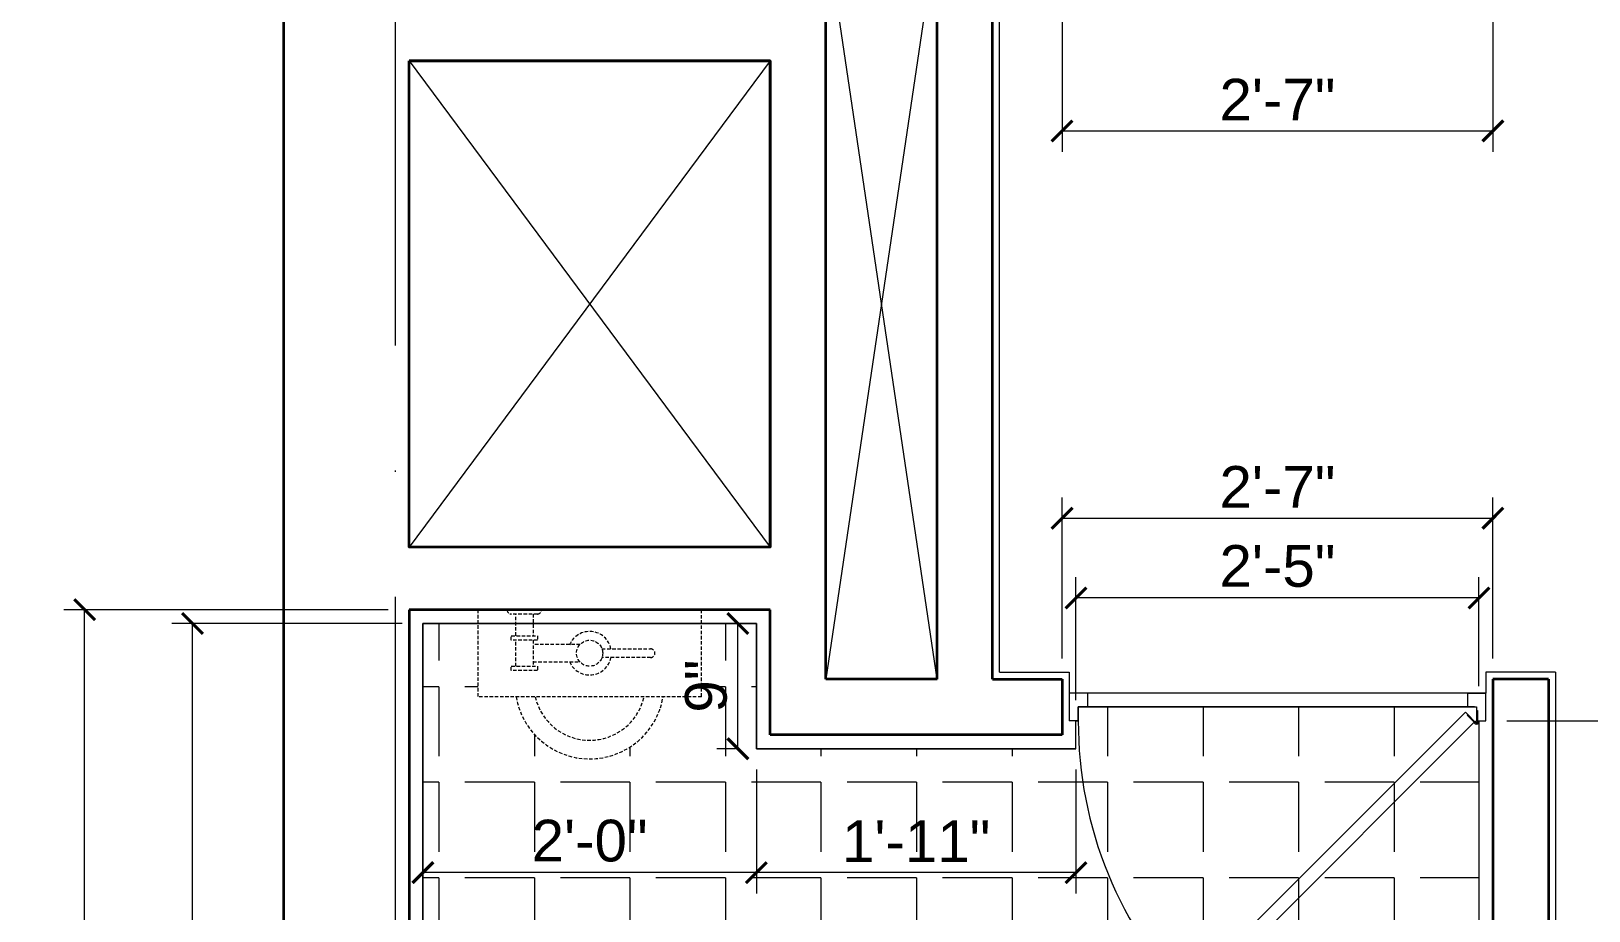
# Model space of a CAD drawing. Header units: inches. Extents: x 10755 to 33653, y -10992 to 10708.
# Drawn here: x 20493.6 to 20605.7, y 4379.6 to 4442.9 of the extents above; entities that cross this region are included whole.
import ezdxf

# ---------------------------------------------------------------- set-up
doc = ezdxf.new("R2010")
doc.units = ezdxf.units.IN
doc.header["$MEASUREMENT"] = 0
doc.linetypes.add('ACAD_ISO10W100', pattern=[18, 12, -3, 0, -3])
doc.linetypes.add('HIDDEN', pattern=[0.375, 0.25, -0.125])
for name, color, linetype, lineweight in [('beam in plan', 241, 'HIDDEN', 20), ('centerline', 9, 'ACAD_ISO10W100', 5), ('Dimention', 4, 'Continuous', 15), ('hatch', 33, 'Continuous', 5), ('hatch 2', 8, 'Continuous', 13), ('PLASTER', 50, 'Continuous', 9), ('PUERTAS', 7, 'Continuous', 0), ('wall', 1, 'Continuous', 35)]:
    doc.layers.add(name, color=color, linetype=linetype, lineweight=lineweight)
doc.styles.add('ATTR', font='romans.shx', dxfattribs={"width": 0.8, "height": 0.7})
doc.styles.get("Standard").update_dxf_attribs({"font": 'arial.ttf'})
doc.dimstyles.new('s3', dxfattribs={"dimscale": 3, "dimtxt": 1, "dimasz": 0.5, "dimexe": 0.5, "dimexo": 0.5, "dimgap": 0.25, "dimtad": 1, "dimzin": 3, "dimdsep": 46, "dimlunit": 4, "dimtxsty": 'Standard', "dimblk": 'ARCHTICK', "dimcen": 0, "dimclrd": 256, "dimclre": 256, "dimclrt": 6, "dimadec": 0, "dimazin": 0, "dimtfac": 0.5, "dimtix": 1, "dimtmove": 1, "dimatfit": 3, "dimfxl": 0.5, "dimfrac": 1, "dimtolj": 1, "dimtzin": 0, "dimarcsym": 1})

# ---------------------------------------------------------------- blocks, each defined once
blk = doc.blocks.new('2ft6in')
at = {"layer": 'PUERTAS', "color": 2}
for p, q in [((0.8382739571970887, 2.098696305183694), (21.02350648355787, 22.28325227598543)), ((21.70704303888488, 21.59971572085487), (1.474670060357312, 1.368019297719002)), ((18.32758337960695, 21.75791146312258), (18.31359909029561, 21.77189575222292)), ((21.70704303888488, 21.59971572085487), (21.02350648355787, 22.28325227598543)), ((21.18170222543995, 18.90379261710041), (21.19568651512964, 18.8898083279928)), ((0, 2.000000000181899), (0, 0)), ((0.5999999998311978, 2.000000000181899), (0, 2.000000000181899)), ((0.5999999998311978, 1.262818769129808), (0.5999999998311978, 2.036860984335362)), ((0.6666666669188999, 1.262818769129808), (0.5999999998311978, 1.262818769129808)), ((0.6666666669188999, 1.262818769129808), (0.6666666669188999, 2.007517386417021)), ((0.6666666669188999, 0.9999999998981366), (0.6666666669188999, 1.262818769129808)), ((1.312399352464126, 1.530290005626739), (0.785817910276819, 2.05687144780677)), ((1.359539804601809, 1.577430457567971), (0.8122093053243589, 2.124760956830869)), ((1.359539804601809, 1.577430457567971), (1.312399352464126, 1.530290005626739)), ((1.474670060357312, 1.368019297719002), (1.312399352464126, 1.530290005626739)), ((29.33333333366318, 0.9999999998981366), (29.33333333366318, 2.000000000181899)), ((29.33333333366318, 2.000000000181899), (30, 2.000000000181899)), ((30, 0), (30, 2.000000000181899)), ((1.333333333255723, 0), (0, 0)), ((1.333333333255723, 0.9999999998981366), (0.6666666669188999, 0.9999999998981366)), ((1.333333333255723, 0), (1.333333333255723, 0.9999999998981366)), ((28.6666666669189, 0), (28.6666666669189, 0.9999999998981366)), ((28.6666666669189, 0.9999999998981366), (29.33333333366318, 0.9999999998981366)), ((28.6666666669189, 0), (30, 0))]:
    blk.add_line(p, q, dxfattribs=at)
at = {"layer": 'PUERTAS', "color": 8}
for p, q in [((18.80624500781414, 20.78187410917599), (18.03834865038516, 21.40201135437383)), ((18.85813292232342, 20.82566205140756), (18.07575312908739, 21.45749582019198)), ((18.95041897482588, 20.9179481033425), (18.19801871967502, 21.57976141037943)), ((18.43777046614559, 21.89606712845125), (18.31359909029561, 21.77189575222292)), ((19.0660623946751, 21.03359152357734), (18.33844149246579, 21.72018418336665)), ((18.43777046614559, 21.89606712845125), (18.56194184237393, 22.02023850428668)), ((18.57592613148154, 22.00625421517907), (18.56194184237393, 22.02023850428668)), ((19.29730264257523, 21.26483177109185), (18.61365341179771, 21.99539610272041)), ((19.41588949144352, 21.38341861975641), (18.75407618461759, 22.13581887570763)), ((19.50817554377136, 21.47570467208425), (18.87634177459404, 22.25808446550218)), ((19.55196348542813, 21.52759258737933), (18.93182624061592, 22.29548894418986)), ((19.53116815633257, 21.20799888542388), (19.43804604880279, 21.30112099296821)), ((20.06677259269054, 21.42262550058513), (19.63939511936042, 21.14656192144321)), ((18.91121209459379, 20.26706500189903), (19.18727567314636, 20.69444247522188)), ((19.12583870976232, 20.80266943824245), (19.03271660240716, 20.89579154578678)), ((19.14612290635705, 20.82295363524463), (19.05300079882727, 20.91607574239606)), ((19.08903644920792, 20.44488935670233), (19.25078554687207, 20.75795234915131)), ((19.18871973335627, 20.86555046243302), (19.09559762579738, 20.95867256918427)), ((19.25464351239498, 20.93147424128256), (19.16152140483609, 21.02459634843399)), ((19.2765418641211, 20.63239477142633), (19.32034397334792, 20.82751077561261)), ((19.40236335369991, 21.07919408239104), (19.30924124617013, 21.17231618993537)), ((19.46828713273862, 21.14511786163348), (19.37516502520884, 21.23823996877763)), ((19.4262437542493, 20.78209666175826), (19.39595102271414, 20.90311782478966)), ((19.51088395994157, 21.18771468842169), (19.41776185238268, 21.28083679596602)), ((19.55174093283131, 20.90759384033299), (19.43071977020008, 20.93788657187542)), ((19.70144282295951, 21.05729573066492), (19.50632681898423, 21.01349362144538)), ((19.88894823807641, 21.24480114538892), (19.57588524543098, 21.08305204751377)), ((20.48108649297501, 20.27765206085314), (20.43728438415565, 20.08253605666687)), ((20.66859190788819, 20.46515747557714), (20.50684281042777, 20.15209448312817)), ((20.84641626288067, 20.64298183038045), (20.57035268394975, 20.2156043570576)), ((19.69085576440557, 19.48742133169435), (20.11823323773569, 19.76348491083627)), ((19.86868011939805, 19.66524568689056), (20.1817431114614, 19.8269947847657)), ((20.05618553434033, 19.85275110161456), (20.25130153793725, 19.896553211227)), ((20.20566487207543, 19.38245424490015), (20.82580211688764, 18.61455788808962)), ((20.20588742467226, 20.00245299194648), (20.32690858730348, 19.97216026040405)), ((20.22646020114189, 19.7020479476414), (20.31958230808959, 19.60892584009707)), ((20.246744397562, 19.72233214385778), (20.33986650509178, 19.62921003631345)), ((20.2494528137322, 19.43434216019523), (20.88128658229834, 18.65196236678457)), ((20.28934122473584, 19.764928970646), (20.38246333209099, 19.67180686350184)), ((20.33138460264308, 20.12795017052122), (20.36167733478942, 20.00692900748982)), ((20.34173886606004, 19.52662821252306), (21.00355217288597, 18.77422795696475)), ((20.35526500380365, 19.83085275028134), (20.4483871111297, 19.73773064273701)), ((20.45738228588016, 19.64227163235773), (21.14397494550212, 18.91465072956635)), ((20.50298484507948, 19.97857259099692), (20.59610695205629, 19.88545048385276)), ((20.5689086241473, 20.04449636984646), (20.662030731095, 19.9513742630952)), ((20.61150545114651, 20.08709319703485), (20.70462755809422, 19.99397108988342)), ((20.63178964753752, 20.10737739403703), (20.7249117550964, 20.0142552864927)), ((20.68862253378029, 19.87351188027242), (21.41918686503777, 19.18986264891282)), ((20.8072093820665, 19.99209872893698), (21.55960963782854, 19.33028542230022)), ((20.89949543459807, 20.08438478087191), (21.68187522780499, 19.4525510124804)), ((20.9513833494857, 20.12817272310349), (21.71927970688557, 19.50803547829855)), ((21.31985789077589, 19.01397970382823), (21.44402926700423, 19.13815108005656)), ((21.43004497748916, 19.15213536915689), (21.44402926700423, 19.13815108005656)), ((21.31985789077589, 19.01397970382823), (21.19568651512964, 18.8898083279928)), ((0, 0), (30, 0))]:
    blk.add_line(p, q, dxfattribs=at)
at = {"layer": 'PUERTAS', "color": 1}
for p, q in [((18.05706793055288, 21.43881062164292), (18.47604745192803, 21.85779014284344)), ((18.74038527513039, 20.79221529384813), (18.06232278764946, 21.33980456041172)), ((18.08398345616297, 21.51431153987505), (18.45175475583528, 21.88208283895074)), ((18.10827615225571, 21.49001884376776), (18.08398345616297, 21.51431153987505)), ((18.81952605492552, 22.2498541384266), (18.45175475583528, 21.88208283895074)), ((18.89502697312855, 22.27676966404397), (18.47604745192803, 21.85779014284344)), ((18.84381875142572, 22.2255614423193), (18.81952605492552, 22.2498541384266)), ((19.54162230074871, 21.59345231946645), (18.99403303416329, 22.27151480693283)), ((19.53689714398934, 21.50442627230223), (19.18315423303284, 21.15068336174591)), ((19.45067418774124, 21.31374913130276), (19.23538132561953, 21.09845626918104)), ((19.53826763897086, 21.2150983680549), (19.44514553202316, 21.30822047559923)), ((19.44558754729223, 21.41311667580885), (19.45067418774124, 21.40803003557812)), ((20.12170753403916, 21.49083049691399), (19.73673045492615, 21.23541460421256)), ((20.22319829370826, 21.48362064112007), (20.21598843831453, 21.49083049691399)), ((18.82941132228007, 20.79694045118958), (19.18315423303284, 21.15068336174591)), ((18.84300709806848, 20.21213006055768), (19.09842299038428, 20.59710713966342)), ((18.92072091935552, 20.88825004768296), (18.92580755980453, 20.88316340745951)), ((19.02008846387616, 20.88316340745951), (19.23538132561953, 21.09845626918104)), ((19.11873922674567, 20.79556995561143), (19.02561711976887, 20.88869206315576)), ((19.09842299038428, 20.59710713966342), (19.10394538153196, 20.60262953081838)), ((19.10495104116853, 20.69613959335402), (19.10806644175318, 20.69239276790177)), ((19.10907210176811, 20.78590283044468), (19.32850343314931, 21.00533416163671)), ((19.54793476435589, 21.22476549322892), (19.32850343314931, 21.00533416163671)), ((19.63769800122827, 21.22888655342831), (19.64144482687698, 21.22577115285094)), ((19.73673045492615, 21.23541460421256), (19.73120806377847, 21.22989221345051)), ((20.65267731592758, 20.21390723892546), (20.64956191534293, 20.21765406477061)), ((20.65920536671183, 20.31293969261606), (20.65368297597161, 20.3074173014611)), ((20.91462125940598, 20.69791677172179), (20.65920536671183, 20.31293969261606)), ((20.90741140380851, 20.79940753139817), (20.91462125940598, 20.79219767599716)), ((18.85021695366595, 20.1106393008813), (18.84300709806848, 20.11784915628232)), ((19.53443006318412, 19.42642619116668), (19.54163991918904, 19.41921633537277)), ((19.63592082326068, 19.41921633537277), (20.02089790257742, 19.67463222806691)), ((20.02089790257742, 19.67463222806691), (20.02642029314302, 19.68015461922914)), ((20.11993035566411, 19.68116027885117), (20.11618353001541, 19.68427567942854)), ((20.2096935925656, 19.68528133905056), (20.42912492435426, 19.90471267064277)), ((20.21600605675485, 19.3165945128203), (20.76359532293282, 18.63853202534665)), ((20.21936071792152, 19.69494846422458), (20.3124828254804, 19.60182635707315)), ((20.22073121351423, 19.40562055997725), (20.57447412385955, 19.75936347092647)), ((20.30695416976232, 19.59629770097672), (20.52224703188404, 19.81159056309843)), ((20.31204081018222, 19.49693015647063), (20.30695416976232, 19.50201679709426)), ((20.64855625573546, 20.12414400222769), (20.42912492435426, 19.90471267064277)), ((20.7375398935983, 20.02688342481997), (20.52224703188404, 19.81159056309843)), ((20.92821703481604, 20.11310638108989), (20.57447412385955, 19.75936347092647)), ((20.63888913037954, 20.11447687666805), (20.73201123770559, 20.02135476912372)), ((20.83690743811894, 20.02179678498942), (20.83182079769904, 20.02688342481997)), ((21.01724308179109, 20.11783153843135), (21.69530556924292, 19.57024227186776)), ((21.70056042636861, 19.47123621102946), (21.28158090513898, 19.05225668943604)), ((21.67364490072941, 19.39573529240442), (21.30587360166828, 19.02796399332874)), ((21.64935220463667, 19.42002798851172), (21.67364490072941, 19.39573529240442)), ((20.86260138376383, 18.63327716823551), (21.28158090513898, 19.05225668943604)), ((20.91380960587412, 18.68448538996017), (20.93810230217059, 18.66019269385288)), ((20.93810230217059, 18.66019269385288), (21.30587360166828, 19.02796399332874))]:
    blk.add_line(p, q, dxfattribs=at)
at = {"layer": 'PUERTAS', "color": 2}
for radius in [0.1293466780470952, 0.06268001137998874]:
    blk.add_circle((0.683333333407063, 2.135785798513098), radius, dxfattribs=at)
at = {"layer": 'PUERTAS', "color": 8}
blk.add_arc((0.683333333407063, 2.135785798513098), 28.65032177470216, 359.7284504388661, 90.03333050544015, dxfattribs=at)
at = {"layer": 'PUERTAS', "color": 1}
for centre, start, end in [((18.94216742526623, 22.22962921210274), 38.92362674490477, 135.0000000005896), ((19.40353373560356, 21.36088958324399), 315.0000000005895, 44.99999999941044), ((19.48975669185165, 21.55156672463636), 315.0000000005895, 38.92362674490477), ((20.16884798617684, 21.44369004496548), 44.99999999941044, 135.0000000005896), ((18.78227087014238, 20.84408090313809), 231.0763732541847, 315.0000000005895), ((18.89014755020617, 20.16498960861645), 135.0000000005896, 224.9999999994105), ((18.97294801173848, 20.93030385939346), 224.9999999994105, 315.0000000005895), ((19.15621255390579, 20.73876237810327), 135.0000000005896, 219.7427545827537), ((19.05680492939427, 20.64976998315251), 315.0000000005895, 39.74275458275378), ((19.59507521649357, 21.17762504128768), 50.2572454163386, 135.0000000005896), ((19.68406761164078, 21.27703266578465), 230.2572454163386, 315.0000000005895), ((20.70082342810929, 20.26027684951987), 135.0000000005896, 219.7427545827537), ((20.60141580359777, 20.1712844541762), 315.0000000005895, 39.74275458275378), ((20.86748080726829, 20.74505722366303), 315.0000000005895, 44.99999999941044), ((19.58878037132672, 19.466356787314), 224.9999999994105, 315.0000000005895), ((20.0735607452807, 19.63301416728791), 50.2572454163386, 135.0000000005896), ((20.16255314042792, 19.73242179099179), 230.2572454163386, 315.0000000005895), ((20.26787166565191, 19.35848010764312), 135.0000000005896, 218.9236267449048), ((20.35409462172538, 19.54915724903549), 135.0000000005896, 224.9999999994105), ((20.78468034556136, 19.97974297288602), 44.99999999941044, 135.0000000005896), ((20.97535748675, 20.06596592914138), 51.07637325418466, 135.0000000005896), ((21.65341997423093, 19.5183766629707), 315.0000000005895, 51.07637325418466), ((20.81546093162615, 18.68041762017674), 218.9236267449048, 315.0000000005895)]:
    blk.add_arc(centre, 0.06666666666710647, start, end, dxfattribs=at)
blk = doc.blocks.new('_ArchTick')
at = {"color": 0, "const_width": 0.15}
blk.add_lwpolyline([(-0.5, -0.5), (0.5, 0.5)], dxfattribs=at)
blk = doc.blocks.new('*D1948')
at = {"layer": 'Defpoints', "color": 0, "transparency": 16777216}
for p in [(6720.551281393722, 6780.825515271751), (6751.551281384001, 6780.824966277753), (6751.551281384001, 6766.273733957962)]:
    blk.add_point(p, dxfattribs=at)
at = {"layer": 'Dimention', "lineweight": -2, "transparency": 16777216}
for p, q in [((6720.551281393722, 6779.325515271751), (6720.551281393722, 6764.773733957962)), ((6751.551281384001, 6779.324966277753), (6751.551281384001, 6764.773733957962)), ((6720.551281393722, 6766.273733957962), (6751.551281384001, 6766.273733957962))]:
    blk.add_line(p, q, dxfattribs=at)
at = {"layer": 'Dimention', "lineweight": -2, "transparency": 16777216, "xscale": 1.5, "yscale": 1.5, "zscale": 1.5, "rotation": 180}
blk.add_blockref('_ArchTick', (6720.551281393722, 6766.273733957962), dxfattribs=at)
at = {"layer": 'Dimention', "lineweight": -2, "transparency": 16777216, "xscale": 1.5, "yscale": 1.5, "zscale": 1.5}
blk.add_blockref('_ArchTick', (6751.551281384001, 6766.273733957962), dxfattribs=at)
at = {"layer": 'Dimention', "color": 6, "transparency": 16777216, "insert": (6736.051281388862, 6768.529873112123), "char_height": 3, "attachment_point": 5}
blk.add_mtext('\\A1;2\'-7"', dxfattribs=at)
blk = doc.blocks.new('*D1952')
at = {"layer": 'Defpoints', "color": 0, "transparency": 16777216}
for p in [(6721.551281393723, 6732.67870726028), (6750.551314011523, 6724.833147242954), (6721.551281393723, 6723.833145977935)]:
    blk.add_point(p, dxfattribs=at)
at = {"layer": 'Dimention', "lineweight": -2, "transparency": 16777216}
for p, q in [((6721.551281393723, 6725.333145977935), (6721.551281393723, 6734.17870726028)), ((6750.551314011523, 6726.333147242954), (6750.551314011523, 6734.17870726028)), ((6750.551314011523, 6732.67870726028), (6721.551281393723, 6732.67870726028))]:
    blk.add_line(p, q, dxfattribs=at)
at = {"layer": 'Dimention', "lineweight": -2, "transparency": 16777216, "xscale": 1.5, "yscale": 1.5, "zscale": 1.5, "rotation": 180}
blk.add_blockref('_ArchTick', (6721.551281393723, 6732.67870726028), dxfattribs=at)
at = {"layer": 'Dimention', "lineweight": -2, "transparency": 16777216, "xscale": 1.5, "yscale": 1.5, "zscale": 1.5}
blk.add_blockref('_ArchTick', (6750.551314011523, 6732.67870726028), dxfattribs=at)
at = {"layer": 'Dimention', "color": 6, "transparency": 16777216, "insert": (6736.051297702623, 6734.960426223445), "char_height": 3, "attachment_point": 5}
blk.add_mtext('\\A1;2\'-5"', dxfattribs=at)
blk = doc.blocks.new('*D1956')
at = {"layer": 'Defpoints', "color": 0, "transparency": 16777216}
for p in [(6650.208450588572, 6731.833145978049), (6673.552520938929, 6731.833145978049), (6673.552520938929, 6650.834378499315)]:
    blk.add_point(p, dxfattribs=at)
at = {"layer": 'Dimention', "lineweight": -2, "transparency": 16777216}
for p, q in [((6672.052520938929, 6731.833145978049), (6648.708450588572, 6731.833145978049)), ((6650.208450588572, 6650.834378499315), (6650.208450588572, 6731.833145978049)), ((6672.052520938929, 6650.834378499315), (6648.708450588572, 6650.834378499315))]:
    blk.add_line(p, q, dxfattribs=at)
at = {"layer": 'Dimention', "lineweight": -2, "transparency": 16777216, "xscale": 1.5, "yscale": 1.5, "zscale": 1.5}
for p, rotation in [((6650.208450588572, 6731.833145978049), 90), ((6650.208450588572, 6650.834378499315), 270)]:
    blk.add_blockref('_ArchTick', p, dxfattribs=dict(at, rotation=rotation))
at = {"layer": 'Dimention', "color": 6, "transparency": 16777216, "insert": (6647.926731625405, 6691.333762238684), "char_height": 3, "attachment_point": 5, "rotation": 90}
blk.add_mtext('\\A1;6\'-9"', dxfattribs=at)
blk = doc.blocks.new('*D1957')
at = {"layer": 'Defpoints', "color": 0, "transparency": 16777216}
for p in [(6751.551281394246, 6738.411335051802), (6720.551281393722, 6726.833145978029), (6751.551281394246, 6726.83308074104)]:
    blk.add_point(p, dxfattribs=at)
at = {"layer": 'Dimention', "lineweight": -2, "transparency": 16777216}
for p, q in [((6720.551281393722, 6728.333145978029), (6720.551281393722, 6739.911335051802)), ((6751.551281394246, 6728.33308074104), (6751.551281394246, 6739.911335051802)), ((6720.551281393722, 6738.411335051802), (6751.551281394246, 6738.411335051802))]:
    blk.add_line(p, q, dxfattribs=at)
at = {"layer": 'Dimention', "lineweight": -2, "transparency": 16777216, "xscale": 1.5, "yscale": 1.5, "zscale": 1.5, "rotation": 180}
blk.add_blockref('_ArchTick', (6720.551281393722, 6738.411335051802), dxfattribs=at)
at = {"layer": 'Dimention', "lineweight": -2, "transparency": 16777216, "xscale": 1.5, "yscale": 1.5, "zscale": 1.5}
blk.add_blockref('_ArchTick', (6751.551281394246, 6738.411335051802), dxfattribs=at)
at = {"layer": 'Dimention', "color": 6, "transparency": 16777216, "insert": (6736.051281393984, 6740.667474205963), "char_height": 3, "attachment_point": 5}
blk.add_mtext('\\A1;2\'-7"', dxfattribs=at)
blk = doc.blocks.new('*D1959')
at = {"layer": 'Defpoints', "color": 0, "transparency": 16777216}
for p in [(6751.051281393721, 6723.833145977935), (6764.255124000832, 6723.833145977935), (6750.552520868508, 6651.835595503965)]:
    blk.add_point(p, dxfattribs=at)
at = {"layer": 'Dimention', "lineweight": -2, "transparency": 16777216}
for p, q in [((6752.551281393721, 6723.833145977935), (6765.755124000832, 6723.833145977935)), ((6764.255124000832, 6651.835595503965), (6764.255124000832, 6723.833145977935)), ((6752.052520868508, 6651.835595503965), (6765.755124000832, 6651.835595503965))]:
    blk.add_line(p, q, dxfattribs=at)
at = {"layer": 'Dimention', "lineweight": -2, "transparency": 16777216, "xscale": 1.5, "yscale": 1.5, "zscale": 1.5}
for p, rotation in [((6764.255124000832, 6723.833145977935), 90), ((6764.255124000832, 6651.835595503965), 270)]:
    blk.add_blockref('_ArchTick', p, dxfattribs=dict(at, rotation=rotation))
at = {"layer": 'Dimention', "color": 6, "transparency": 16777216, "insert": (6761.973405037666, 6687.834370740951), "char_height": 3, "attachment_point": 5, "rotation": 90}
blk.add_mtext('\\A1;6\'-0"', dxfattribs=at)
blk = doc.blocks.new('*D1960')
at = {"layer": 'Defpoints', "color": 0, "transparency": 16777216}
for p in [(6698.551281393695, 6721.833145977944), (6721.55128139372, 6721.833145978015), (6698.551281393695, 6712.917729386805)]:
    blk.add_point(p, dxfattribs=at)
at = {"layer": 'Dimention', "lineweight": -2, "transparency": 16777216}
for p, q in [((6698.551281393695, 6720.333145977944), (6698.551281393695, 6711.417729386805)), ((6721.55128139372, 6720.333145978015), (6721.55128139372, 6711.417729386805)), ((6721.55128139372, 6712.917729386805), (6698.551281393695, 6712.917729386805))]:
    blk.add_line(p, q, dxfattribs=at)
at = {"layer": 'Dimention', "lineweight": -2, "transparency": 16777216, "xscale": 1.5, "yscale": 1.5, "zscale": 1.5, "rotation": 180}
blk.add_blockref('_ArchTick', (6698.551281393695, 6712.917729386805), dxfattribs=at)
at = {"layer": 'Dimention', "lineweight": -2, "transparency": 16777216, "xscale": 1.5, "yscale": 1.5, "zscale": 1.5}
blk.add_blockref('_ArchTick', (6721.55128139372, 6712.917729386805), dxfattribs=at)
at = {"layer": 'Dimention', "color": 6, "transparency": 16777216, "insert": (6710.051281393708, 6715.173868540966), "char_height": 3, "attachment_point": 5}
blk.add_mtext('\\A1;1\'-11"', dxfattribs=at)
blk = doc.blocks.new('*D1961')
at = {"layer": 'Defpoints', "color": 0, "transparency": 16777216}
for p in [(6674.552520938929, 6730.833145978049), (6698.551281393695, 6721.833145977944), (6674.552520938929, 6712.917729386805)]:
    blk.add_point(p, dxfattribs=at)
at = {"layer": 'Dimention', "lineweight": -2, "transparency": 16777216}
for p, q in [((6674.552520938929, 6729.333145978049), (6674.552520938929, 6711.417729386805)), ((6698.551281393695, 6720.333145977944), (6698.551281393695, 6711.417729386805)), ((6698.551281393695, 6712.917729386805), (6674.552520938929, 6712.917729386805))]:
    blk.add_line(p, q, dxfattribs=at)
at = {"layer": 'Dimention', "lineweight": -2, "transparency": 16777216, "xscale": 1.5, "yscale": 1.5, "zscale": 1.5, "rotation": 180}
blk.add_blockref('_ArchTick', (6674.552520938929, 6712.917729386805), dxfattribs=at)
at = {"layer": 'Dimention', "lineweight": -2, "transparency": 16777216, "xscale": 1.5, "yscale": 1.5, "zscale": 1.5}
blk.add_blockref('_ArchTick', (6698.551281393695, 6712.917729386805), dxfattribs=at)
at = {"layer": 'Dimention', "color": 6, "transparency": 16777216, "insert": (6686.551901166312, 6715.19944834997), "char_height": 3, "attachment_point": 5}
blk.add_mtext('\\A1;2\'-0"', dxfattribs=at)
blk = doc.blocks.new('*D1962')
at = {"layer": 'Defpoints', "color": 0, "transparency": 16777216}
for p in [(6697.216917630314, 6730.833145978049), (6698.551281393668, 6730.833145978049), (6698.551281393668, 6721.833145978029)]:
    blk.add_point(p, dxfattribs=at)
at = {"layer": 'Dimention', "lineweight": -2, "transparency": 16777216}
for p, q in [((6697.051281393668, 6730.833145978049), (6695.716917630314, 6730.833145978049)), ((6697.216917630314, 6721.833145978029), (6697.216917630314, 6730.833145978049)), ((6697.051281393668, 6721.833145978029), (6695.716917630314, 6721.833145978029))]:
    blk.add_line(p, q, dxfattribs=at)
at = {"layer": 'Dimention', "lineweight": -2, "transparency": 16777216, "xscale": 1.5, "yscale": 1.5, "zscale": 1.5}
for p, rotation in [((6697.216917630314, 6730.833145978049), 90), ((6697.216917630314, 6721.833145978029), 270)]:
    blk.add_blockref('_ArchTick', p, dxfattribs=dict(at, rotation=rotation))
at = {"layer": 'Dimention', "color": 6, "transparency": 16777216, "insert": (6694.935198667147, 6726.333145978041), "char_height": 3, "attachment_point": 5, "rotation": 90}
blk.add_mtext('\\A1;9"', dxfattribs=at)
blk = doc.blocks.new('*D1965')
at = {"layer": 'Defpoints', "color": 0, "transparency": 16777216}
for p in [(6657.97562812746, 6730.833145978049), (6674.552520938929, 6730.833145978049), (6681.552505579695, 6675.818796618627)]:
    blk.add_point(p, dxfattribs=at)
at = {"layer": 'Dimention', "lineweight": -2, "transparency": 16777216}
for p, q in [((6673.052520938929, 6730.833145978049), (6656.47562812746, 6730.833145978049)), ((6657.97562812746, 6675.818796618627), (6657.97562812746, 6730.833145978049)), ((6680.052505579695, 6675.818796618627), (6656.47562812746, 6675.818796618627))]:
    blk.add_line(p, q, dxfattribs=at)
at = {"layer": 'Dimention', "lineweight": -2, "transparency": 16777216, "xscale": 1.5, "yscale": 1.5, "zscale": 1.5}
for p, rotation in [((6657.97562812746, 6730.833145978049), 90), ((6657.97562812746, 6675.818796618627), 270)]:
    blk.add_blockref('_ArchTick', p, dxfattribs=dict(at, rotation=rotation))
at = {"layer": 'Dimention', "color": 6, "transparency": 16777216, "insert": (6655.725628127459, 6703.32597129834), "char_height": 3, "attachment_point": 5, "rotation": 90}
blk.add_mtext('\\A1;4\'-7"', dxfattribs=at)
blk = doc.blocks.new('A$C73A77BFC')
at = {"layer": 'hatch'}
h = blk.add_hatch(dxfattribs=at)
h.set_pattern_fill('ANGLE', color=256, scale=25, angle=180)
h.set_pattern_definition([(180, (-6571.457092598255, -5896.17185522808), (-8.419446744138054e-16, -6.875000000000001), [5, -1.875]), (270, (-6571.457092598255, -5896.17185522808), (6.875000000000001, -1.262917011620708e-15), [5, -1.875])])
h.paths.add_polyline_path([(179.0947138525435, 798.875773122304, -0.4160944174025971), (150.2605336873567, 827.5255049515627), (150.094188795465, 825.6612907499348), (127.0941887954123, 825.6612907499493), (127.0941887954123, 834.6612907499693), (123.1455042189464, 834.6612907499693), (123.1455042189464, 829.399638577077), (120.3868705436353, 829.399638577077, -0.8451542547285376), (109.8027465925343, 829.399638577077), (107.0441129172232, 829.399638577077), (107.0441129172232, 834.6612907499693), (103.0954283406736, 834.6612907499693), (103.0954283406736, 779.646941390547), (110.0954129814399, 779.646941390547), (110.0954129814399, 770.6469413905734), (156.0950508718133, 770.6469413905752), (156.0954283407027, 778.5882344343408), (179.0950492632137, 778.5882344343408)])
h.paths.add_polyline_path([(179.0942377224901, 827.661293468861), (178.927522128547, 827.6612907498557), (178.927522128547, 828.6612907501385), (150.2608554618027, 828.6612907501385), (150.2608554618782, 827.5291110534718), (150.2605336873567, 827.5255049515627, 0.4160944174025962), (179.0947138525435, 798.8757731223031), (179.0946607416981, 802.0882181157021), (179.0946548000993, 802.0882181156048)], flags=17)
h.paths.add_polyline_path([(156.0950508718133, 770.6469413905752), (110.0954129814399, 770.6469413905734), (110.0954129814399, 761.6469413905452), (103.0954283406736, 761.6469413905461), (103.0954283406736, 755.6624837799), (156.0943385247683, 755.6603907407462)])
h.paths.add_polyline_path([(102.9351282042271, 756.4524176798404), (108.2536820923578, 756.4524176798404), (108.2536820923578, 762.6345459199492), (102.9351282042271, 762.6345459199492)], flags=9)
for p, q in [((111.6508998729823, 835.6612907499693), (109.1462390038487, 835.6612907499693)), ((111.3378172643552, 835.3482975934985), (109.4593216124758, 835.3482975934985)), ((109.7724042211321, 833.7828845502754), (109.7724042211321, 835.3482975934985)), ((111.0247346556989, 835.3482975934985), (111.0247346556989, 833.7828845502754)), ((109.4593216124758, 833.4697124894574), (109.4593216124758, 833.7828845502754)), ((109.4593216124758, 833.7828845502754), (111.3378172643552, 833.7828845502754)), ((111.3378172643552, 833.4697124894574), (109.4593216124758, 833.4697124894574)), ((109.7724042211321, 831.5913062897635), (109.7724042211321, 833.4697124894574)), ((111.0247346556989, 833.4697124894574), (111.0247346556989, 831.5913062897635)), ((114.4033432638516, 833.1567193329865), (111.0247346556989, 833.1567193329865)), ((111.3378172643552, 833.7828845502754), (111.3378172643552, 833.4697124894574)), ((111.0247346556989, 831.9042994462343), (114.393503524725, 831.9042994462343)), ((115.971439872299, 832.8435472721676), (119.4779650890978, 832.8435472721676)), ((119.4779650890978, 832.2174715070523), (115.971439872299, 832.2174715070523)), ((109.4593216124758, 831.2781342289445), (109.4593216124758, 831.5913062897635)), ((109.4593216124758, 831.5913062897635), (111.3378172643552, 831.5913062897635)), ((111.3378172643552, 831.2781342289445), (109.4593216124758, 831.2781342289445)), ((111.3378172643552, 831.5913062897635), (111.3378172643552, 831.2781342289445)), ((123.1455042189464, 829.399638577077), (107.0441129172232, 829.399638577077))]:
    blk.add_line(p, q)
blk.add_lwpolyline([(123.1455042189464, 829.399638577077), (123.1455042189464, 835.6612907499693), (107.0441129172232, 835.6612907499693), (107.0441129172232, 829.399638577077)])
blk.add_circle((115.0948085680848, 832.5304646635232), 0.9392478259338533)
for centre, radius, start, end in [((109.4727394385682, 835.6750663847497), 0.3271174758249386, 182.4084000000331, 267.5915999995482), ((111.3235049165214, 835.6750663847497), 0.3271174758249386, 272.4084000004518, 357.5915999999669), ((115.0948085680848, 832.5304646635232), 1.565413043223089, 11.42300000006998, 157.1495299998998), ((115.0948085680848, 832.5304646635232), 1.565413043223089, 203.4137000001233, 348.1237000001002), ((119.4779650890978, 832.5304646635232), 0.3130826086446177, 270, 90), ((115.0948085680848, 830.2941603160616), 5.367130433907732, 189.5590999998366, 350.2674000001906), ((115.0948085680848, 830.2941603160616), 4.025347825430799, 192.7990000001527, 347.1601999999878)]:
    blk.add_arc(centre, radius, start, end)
at = {"layer": 'centerline', "ltscale": 3}
blk.add_line((101.0954283407191, 998.8801822545356), (101.0954283407191, 739.4051683392754), dxfattribs=at)
at = {"layer": 'Dimention'}
blk.add_line((178.7608554622111, 828.6612907501385), (150.4275221285479, 828.6612907501385), dxfattribs=at)
blk.add_lwpolyline([(150.0941887954677, 827.6612907501367), (150.2608554618691, 827.6612907501367), (150.2608554618027, 828.6612907501385), (178.927522128547, 828.6612907501385), (178.927522128547, 827.6612907498557), (179.0942379460857, 827.6612934688646), (179.0954283406472, 755.6594823790192), (103.0954283406736, 755.6624837799), (103.0954283406736, 761.6469413905461), (110.0954129814399, 761.6469413905452), (110.0954129814399, 779.646941390547), (103.0954283406736, 779.646941390547), (103.0954283406736, 834.6612907499693), (127.0941887954123, 834.6612907499693), (127.0941887954123, 825.6612907499493), (150.094188795465, 825.6612907499348)], close=True, dxfattribs=at)
at = {"layer": 'hatch 2', "linetype": 'Continuous', "ltscale": 30}
for p, q in [((140.0941887954395, 884.6536600436675), (132.0941887954268, 830.6612907499484)), ((140.0941887954687, 830.6612907499475), (132.0941887952285, 884.6536600436766)), ((102.0954283406736, 875.1536600436611), (128.0941887954377, 840.1612907499557)), ((128.0941887954377, 875.1536600436621), (102.0954283406736, 840.1612907499548))]:
    blk.add_line(p, q, dxfattribs=at)
at = {"layer": 'PLASTER'}
for p, q in [((144.5941887954668, 831.1612907499684), (144.5941887954377, 884.1536600436457)), ((127.0941887954395, 825.6612907499493), (127.0941887954123, 834.6612907499693)), ((144.5941887954668, 831.1612907499684), (149.594188795465, 831.1612907499457)), ((149.5941887954668, 831.1612907499466), (149.5941887954659, 829.6612907500366)), ((179.5941806402361, 831.1612907499493), (179.5942051041075, 829.6612907500357)), ((184.5941806409082, 831.1612907499493), (179.5941806402361, 831.1612907499493)), ((184.5941806409082, 831.1612907499493), (184.5946466447531, 802.5883078163924)), ((179.0942377225347, 827.6612907498547), (179.0946548000993, 802.0882181156048)), ((150.094188795465, 825.6612907499484), (127.0941887954395, 825.6612907499493))]:
    blk.add_line(p, q, dxfattribs=at)
blk.add_lwpolyline([(127.0941887954123, 834.6612907499693), (103.0954283406736, 834.6612907499693), (103.0954283406736, 779.646941390547), (110.0954129814399, 779.646941390547), (110.0954129814399, 761.6469413905452), (103.0954283406736, 761.6469413905461), (103.0954283406736, 755.6624837799), (179.0954283406472, 755.6594823790192), (179.0954283406763, 779.0882181251609), (181.0952250492328, 779.0882507403376)], dxfattribs=at)
at = {"layer": 'wall', "linetype": 'Continuous', "ltscale": 30}
for p, q in [((93.09542834070271, 778.6469413905461), (93.09542834070271, 948.6469638728031)), ((132.0941887954268, 830.6612907499484), (132.0941887952285, 884.6536600436766)), ((140.0941887954687, 830.6612907499475), (140.0941887954395, 884.6536600436675)), ((144.0941887954668, 830.6612907499557), (144.0941887954377, 884.653660043642)), ((102.0954283406736, 840.1612907499548), (102.0954283406445, 875.1536600436611)), ((128.0941887954377, 875.1536600436621), (102.0954283406736, 875.1536600436611)), ((128.0941887954086, 840.1612907499566), (128.0941887954086, 875.1536600436621)), ((128.0941887954377, 840.1612907499693), (102.0954283406736, 840.1612907499684)), ((128.0941887954377, 835.6612907499693), (102.0954283406736, 835.6612907499693)), ((102.0954283406736, 835.6612907499693), (102.0954283406736, 778.646941390547)), ((128.0941887954377, 826.6612907499493), (128.0941887954086, 835.6612907499702)), ((140.0941887954687, 830.6612907499475), (132.0941887954268, 830.6612907499484)), ((144.0941887954668, 830.6612907499693), (149.0941887954668, 830.6612907499493)), ((149.0941887954668, 830.6612907499493), (149.0941887954668, 826.6612907499493)), ((184.0948247979522, 830.6612907499493), (180.0941887954668, 830.6612907499493)), ((180.0941887959907, 830.6612255129603), (180.0946384907202, 803.0882344247184)), ((184.0941887954668, 830.6612907499493), (184.0946384901963, 803.0882996617029)), ((149.0941887954668, 826.6612907499493), (128.0941887954377, 826.6612907499475))]:
    blk.add_line(p, q, dxfattribs=at)
blk.add_lwpolyline([(102.0954283406736, 875.1536600436611), (128.0941887954086, 875.1536600436611), (128.0941887954086, 840.1612907499693), (102.0954283406736, 840.1612907499693)], close=True, dxfattribs=at)
at = {"color": 3, "rotation": 180}
blk.add_blockref('2ft6in', (179.5941887954659, 829.6612907500366), dxfattribs=at)
at = {"style": 'ATTR', "width": 0.8000000000069718, "flags": 9}
blk.add_attdef('ESTCODE', (115.0948085680848, 879.653660043642), '', height=0.6261652172888716, rotation=180, dxfattribs=at)
at = {"style": 'ATTR', "text_generation_flag": 4, "width": 0.8000000000069718, "flags": 9}
blk.add_attdef('ESTCODE', (115.0948085680848, 835.6612907499693), '', height=0.6261652172888716, rotation=180, dxfattribs=at)
at = {"layer": 'Dimention'}
for base, p1, p2, picture, middle in [((180.0941887857452, 870.1018787298817), (149.0941887954668, 884.6536600436712), (180.0941887857452, 884.6531110496726), '*D1948', (164.5941887906065, 872.358017884043)), ((180.0941887959907, 842.2394798237219), (149.0941887954668, 830.6612907499493), (180.0941887959907, 830.6612255129603), '*D1957', (164.5941887957288, 844.4956189778832)), ((150.0941887954677, 836.5068520322002), (179.0942214132674, 828.6612920148737), (150.0941887954677, 827.6612907498547), '*D1952', (164.5942051043676, 838.7885709953653)), ((103.0954283406736, 816.7458741587252), (127.0941887954395, 825.6612907498638), (103.0954283406736, 834.6612907499693), '*D1961', (115.0948085680566, 819.0275931218903)), ((127.0941887954395, 816.7458741587252), (150.094188795465, 825.6612907499348), (127.0941887954395, 825.6612907498638), '*D1960', (138.5941887954523, 819.0020133128864))]:
    dim = blk.add_linear_dim(base=base, p1=p1, p2=p2, dimstyle='s3', dxfattribs=at)
    dim.commit()
    dim.dimension.update_dxf_attribs({"geometry": picture, "text_midpoint": middle, "insert": (-6571.457092598255, -5896.17185522808)})
for base, p1, p2, picture, middle in [((78.75135799031705, 835.6612907499693), (102.0954283406736, 754.6625232712349), (102.0954283406736, 835.6612907499693), '*D1956', (76.46963902715015, 795.1619070106044)), ((86.51853552920511, 834.6612907499693), (110.0954129814399, 779.646941390547), (103.0954283406736, 834.6612907499693), '*D1965', (84.26853552920329, 807.15411607026)), ((125.7598250320589, 834.6612907499693), (127.0941887954123, 825.6612907499493), (127.0941887954123, 834.6612907499693), '*D1962', (123.478106068892, 830.1612907499612)), ((192.7980314025772, 827.6612907498547), (179.0954282702523, 755.6637402758852), (179.5941887954659, 827.6612907498547), '*D1959', (190.5163124394103, 791.6625155128713))]:
    dim = blk.add_linear_dim(base=base, p1=p1, p2=p2, angle=90, dimstyle='s3', dxfattribs=at)
    dim.commit()
    dim.dimension.update_dxf_attribs({"geometry": picture, "text_midpoint": middle, "insert": (-6571.457092598255, -5896.17185522808)})

msp = doc.modelspace()

# ---------------------------------------------------------------- block references
at = {"layer": 'beam in plan'}
msp.add_blockref('A$C73A77BFC', (20418.67984593421, 3565.584466280066), dxfattribs=at)

doc.saveas('drawing.dxf')
